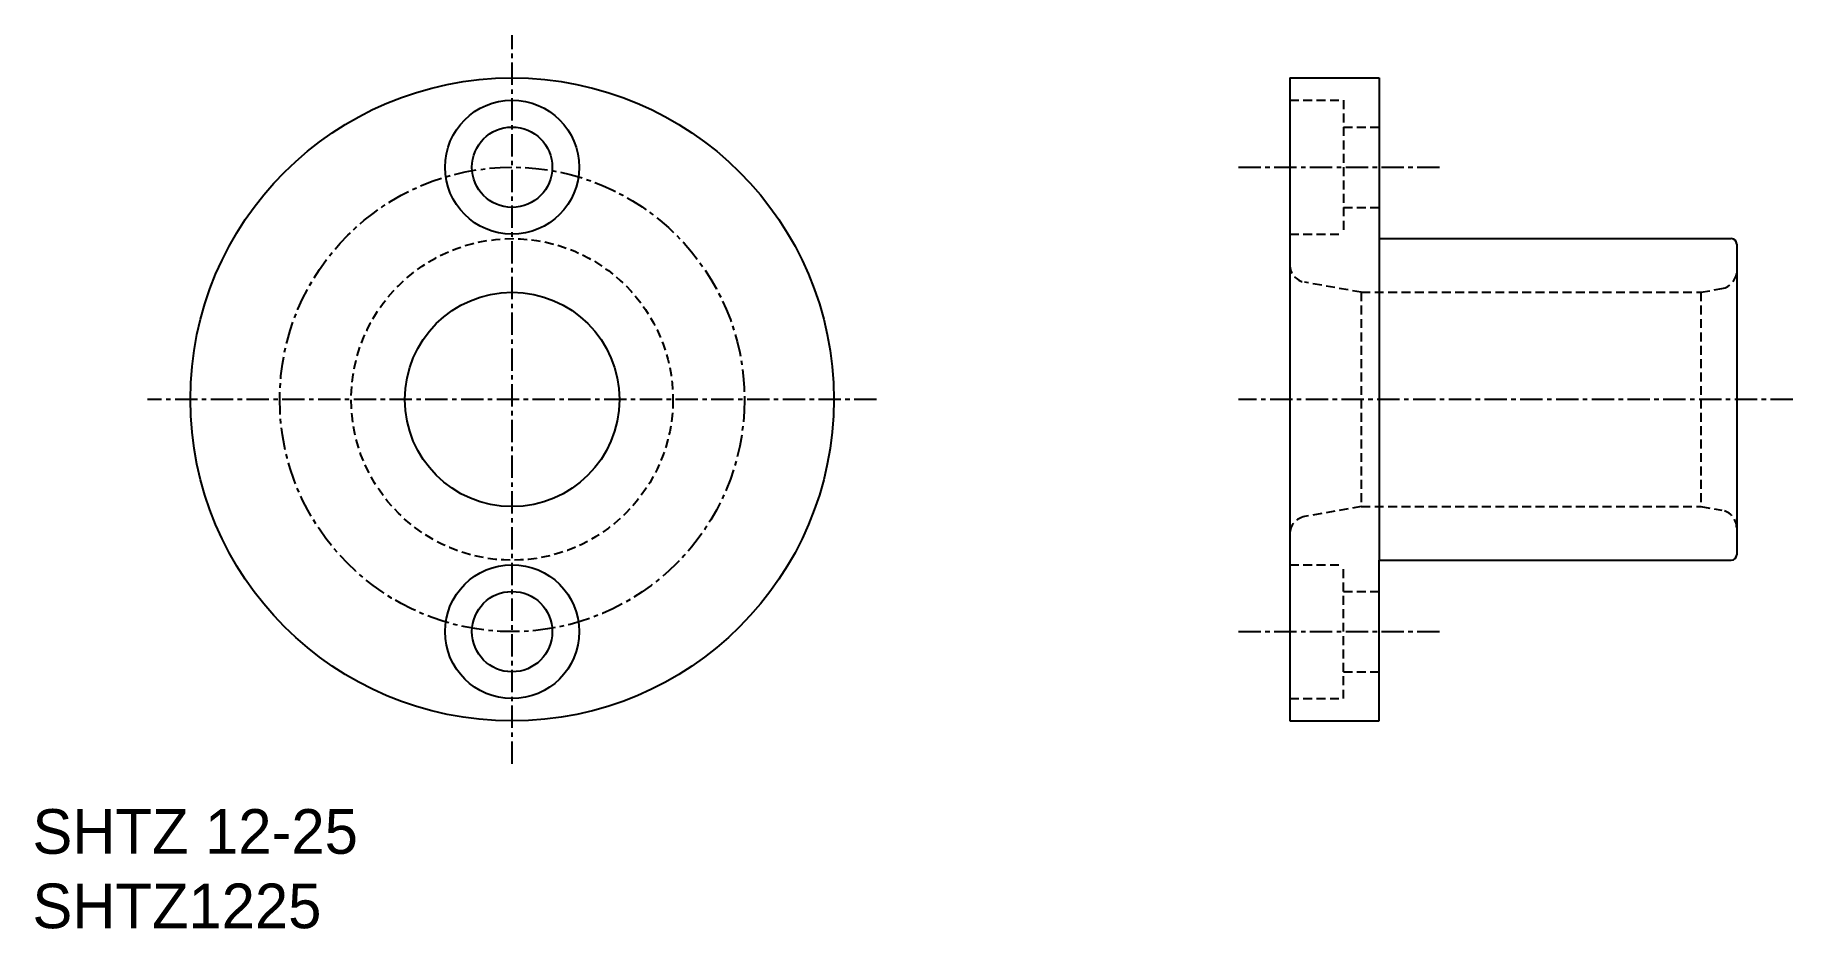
# Model space of a CAD drawing. Extents: x 23.9 to 122.3, y 40.5 to 90.5.
import ezdxf

# ---------------------------------------------------------------- set-up
doc = ezdxf.new("R2010")
doc.units = 0
doc.linetypes.add('CENTER', pattern=[2, 1.25, -0.25, 0.25, -0.25])
doc.linetypes.add('DASHED', pattern=[0.75, 0.5, -0.25])
doc.layers.get('0').update_dxf_attribs({"linetype": 'CONTINUOUS'})
doc.layers.add('CENTER', color=1, linetype='CENTER')

msp = doc.modelspace()

# ---------------------------------------------------------------- linework, layer by layer
at = {"color": 7, "linetype": 'CONTINUOUS'}
for p, q in [((94.138, 88.144), (94.138, 52.144)), ((94.138, 88.144), (99.138, 88.144)), ((99.138, 88.144), (99.138, 79.144)), ((99.138, 79.144), (118.838, 79.144)), ((99.138, 79.144), (99.138, 61.144)), ((119.138, 78.844), (119.138, 61.444)), ((99.138, 52.144), (99.138, 61.144)), ((99.138, 61.144), (118.838, 61.144)), ((94.138, 52.144), (99.138, 52.144))]:
    msp.add_line(p, q, dxfattribs=at)
at = {"color": 3, "linetype": 'DASHED'}
for p, q in [((94.138, 86.894), (97.138, 86.894)), ((97.138, 86.894), (97.138, 79.394)), ((97.138, 85.394), (99.138, 85.394)), ((97.138, 80.894), (99.138, 80.894)), ((94.138, 79.394), (97.138, 79.394)), ((98.138, 76.144), (94.964, 76.704)), ((98.138, 76.144), (98.138, 64.144)), ((98.138, 76.144), (117.138, 76.144)), ((117.138, 76.144), (118.312, 76.351)), ((117.138, 76.144), (117.138, 64.144)), ((98.138, 64.144), (94.964, 63.585)), ((98.138, 64.144), (117.138, 64.144)), ((117.138, 64.144), (118.312, 63.937)), ((94.138, 60.894), (97.138, 60.894)), ((97.138, 53.394), (97.138, 60.894)), ((97.138, 59.394), (99.138, 59.394)), ((97.138, 54.894), (99.138, 54.894)), ((94.138, 53.394), (97.138, 53.394))]:
    msp.add_line(p, q, dxfattribs=at)
at = {"color": 7, "linetype": 'CONTINUOUS'}
for centre, radius in [((50.628, 70.144), 18), ((50.628, 83.144), 3.75), ((50.628, 83.144), 2.25), ((50.628, 70.144), 6), ((50.628, 57.144), 3.75), ((50.628, 57.144), 2.25)]:
    msp.add_circle(centre, radius, dxfattribs=at)
at = {"color": 3, "linetype": 'DASHED'}
msp.add_circle((50.628, 70.144), 9, dxfattribs=at)
at = {"color": 7, "linetype": 'CONTINUOUS'}
for centre, start, end in [((118.838, 78.844), 0, 90), ((118.838, 61.444), 270, 0)]:
    msp.add_arc(centre, 0.3, start, end, dxfattribs=at)
at = {"color": 3, "linetype": 'DASHED'}
for centre, start, end in [((95.138, 77.689), 180, 260), ((118.138, 77.336), 280, 0), ((118.138, 62.953), 0, 80), ((95.138, 62.6), 100, 180)]:
    msp.add_arc(centre, 1, start, end, dxfattribs=at)
at = {"layer": 'CENTER', "color": 1, "linetype": 'CENTER'}
for p, q in [((50.628, 49.752), (50.628, 90.537)), ((91.266, 83.144), (102.537, 83.144)), ((71.021, 70.144), (30.235, 70.144)), ((122.28, 70.144), (91.266, 70.144)), ((91.266, 57.144), (102.537, 57.144))]:
    msp.add_line(p, q, dxfattribs=at)
msp.add_circle((50.628, 70.144), 13, dxfattribs=at)

# ---------------------------------------------------------------- texts
at = {"color": 7, "linetype": 'CONTINUOUS'}
for s, p in [('SHTZ 12-25', (23.794, 44.709)), ('SHTZ1225', (23.794, 40.542))]:
    msp.add_text(s, height=2.5, dxfattribs=at).set_placement(p)

doc.saveas('drawing.dxf')
